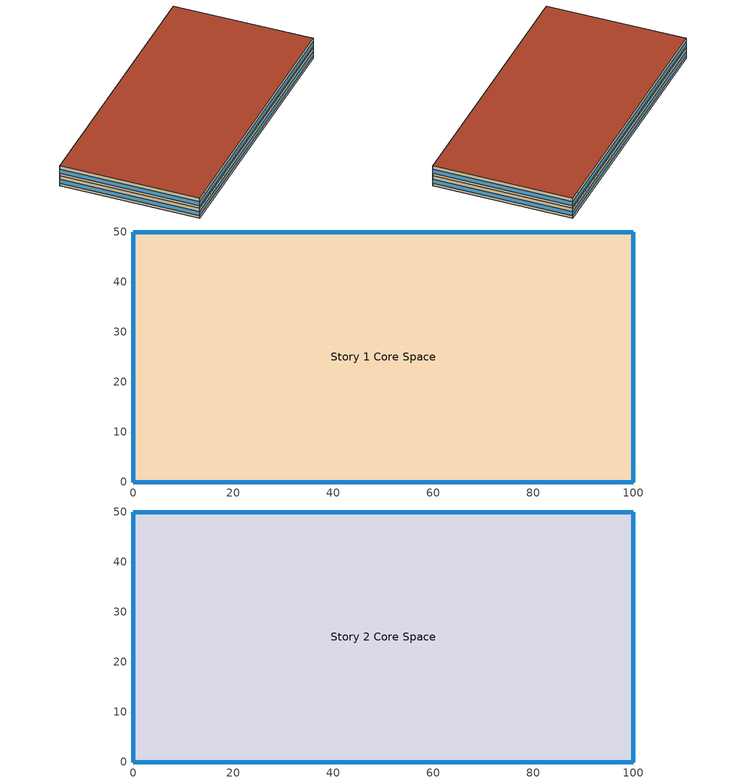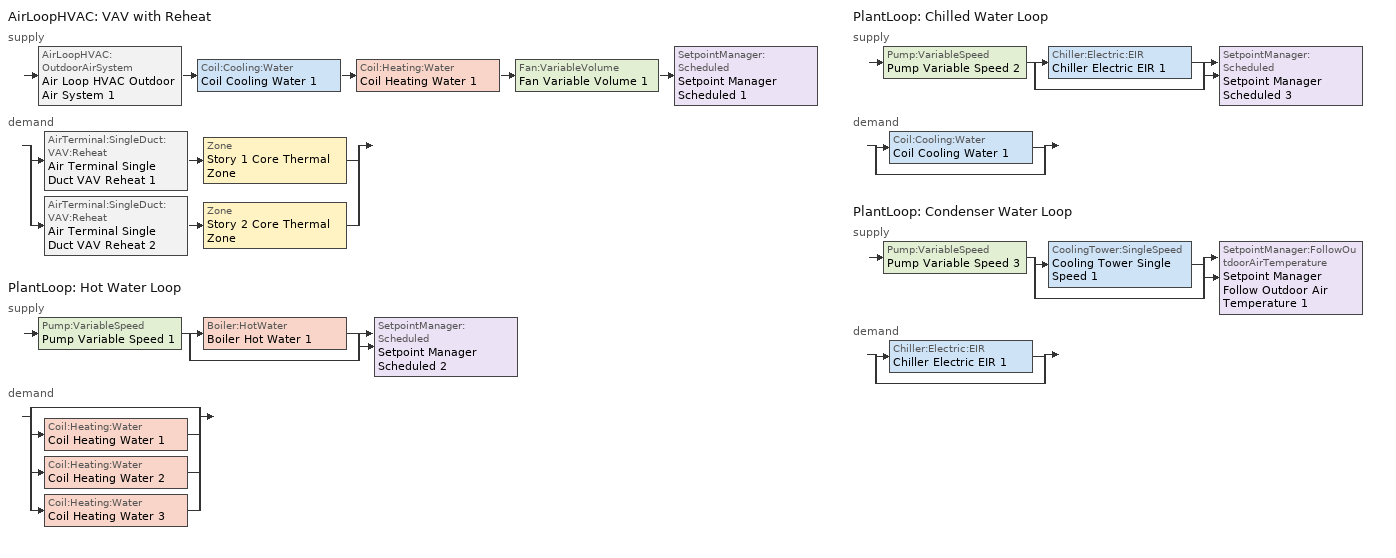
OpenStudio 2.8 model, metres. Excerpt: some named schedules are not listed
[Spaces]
Story 1 Core Space
 floor ground: 0,0 0,50 100,50 100,0 z0
 wall outside: 0,50 0,0 100,0 100,50 0,50 z0:4
 window: 0,49.97 0,0.03 / 0.03,0 99.97,0 / 100,0.03 100,49.97 / 99.97,50 0.03,50 z1:2.6
Story 2 Core Space
 floor to Story 1 Core Space: 0,0 0,50 100,50 100,0 z4
 wall outside: 0,50 0,0 100,0 100,50 0,50 z4:8
 window: 0.03,0 99.97,0 / 100,0.03 100,49.97 / 0,49.97 0,0.03 / 99.97,50 0.03,50 z5:6.6
 roof outside: 100,0 100,50 0,50 0,0 z8
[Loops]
AirLoopHVAC 'VAV with Reheat'
 supply: AirLoopHVAC:OutdoorAirSystem 'Air Loop HVAC Outdoor Air System 1' > Coil:Cooling:Water 'Coil Cooling Water 1' > Coil:Heating:Water 'Coil Heating Water 1' > Fan:VariableVolume 'Fan Variable Volume 1' > SetpointManager:Scheduled 'Setpoint Manager Scheduled 1'
 demand: split
  | AirTerminal:SingleDuct:VAV:Reheat 'Air Terminal Single Duct VAV Reheat 1' > Zone 'Story 1 Core Thermal Zone'
  | AirTerminal:SingleDuct:VAV:Reheat 'Air Terminal Single Duct VAV Reheat 2' > Zone 'Story 2 Core Thermal Zone'
PlantLoop 'Hot Water Loop'
 supply: Pump:VariableSpeed 'Pump Variable Speed 1' > split
  | Boiler:HotWater 'Boiler Hot Water 1'
  | bypass
  join > SetpointManager:Scheduled 'Setpoint Manager Scheduled 2'
 demand: split
  | bypass
  | Coil:Heating:Water 'Coil Heating Water 1'
  | Coil:Heating:Water 'Coil Heating Water 2'
  | Coil:Heating:Water 'Coil Heating Water 3'
PlantLoop 'Chilled Water Loop'
 supply: Pump:VariableSpeed 'Pump Variable Speed 2' > split
  | Chiller:Electric:EIR 'Chiller Electric EIR 1'
  | bypass
  join > SetpointManager:Scheduled 'Setpoint Manager Scheduled 3'
 demand: split
  | Coil:Cooling:Water 'Coil Cooling Water 1'
  | bypass
PlantLoop 'Condenser Water Loop'
 supply: Pump:VariableSpeed 'Pump Variable Speed 3' > split
  | CoolingTower:SingleSpeed 'Cooling Tower Single Speed 1'
  | bypass
  join > SetpointManager:FollowOutdoorAirTemperature 'Setpoint Manager Follow Outdoor Air Temperature 1'
 demand: split
  | Chiller:Electric:EIR 'Chiller Electric EIR 1'
  | bypass
[Building]
Building 1: Space Type=Baseline Model Space Type; Default Construction Set=ASHRAE_189.1-2009_ClimateZone 4-5 (mdoff)_ConstSet
[SizingPeriod:DesignDay] Barometric Pressure {Pa}=98934; Sky Clearness=0; Rain Indicator=0; Snow Indicator=0; Day of Month=21; Daylight Saving Time Indicator=0; Humidity Indicating Type=Wetbulb; Dry-Bulb Temperature Range Modifier Type=DefaultMultipliers
Name | Maximum Dry-Bulb Temperature {C} | Daily Dry-Bulb Temperature Range {deltaC} | Humidity Indicating Conditions at Maximum Dry-Bulb | Wind Speed {m/s} | Wind Direction {deg} | Month | Day Type | Solar Model Indicator | ASHRAE Taub | ASHRAE Taud
Chicago Ohare Intl Ap Ann Htg 99.6% Condns DB | -20 | 0 | -20 | 4.9 | 270 | 1 | WinterDesignDay | ASHRAEClearSky
Chicago Ohare Intl Ap Ann Clg .4% Condns DB=>MWB | 33.3 | 10.5 | 23.7 | 5.2 | 230 | 7 | SummerDesignDay | ASHRAETau | 0.455 | 2.05
[DefaultConstructionSet]
ASHRAE_189.1-2009_ClimateZone 4-5 (mdoff)_ConstSet: Default Exterior Surface Constructions=ASHRAE_189.1-2009_ClimateZone 4-5 (mdoff)_Exterior_DefSurfCons; Default Interior Surface Constructions=000_Interior_DefSurfCons; Default Ground Contact Surface Constructions=000_Ground_DefSurfCons; Default Exterior SubSurface Constructions=ASHRAE_189.1-2009_ClimateZone 4-5 (mdoff)_Exterior_DefSubCons; Default Interior SubSurface Constructions=000_Interior_DefSubCons; Interior Partition Construction=000_Interior Partition
[DefaultSurfaceConstructions]
Name | Floor Construction | Wall Construction | Roof Ceiling Construction
ASHRAE_189.1-2009_ClimateZone 4-5 (mdoff)_Exterior_DefSurfCons | 000_ExtSlabCarpet_4in_ClimateZone 1-8 | ASHRAE_189.1-2009_ExtWall_SteelFrame_ClimateZone 4-8 | ASHRAE_189.1-2009_ExtRoof_IEAD_ClimateZone 2-5
000_Interior_DefSurfCons | 000_Interior Floor | 000_Interior Wall | 000_Interior Ceiling
000_Ground_DefSurfCons | 000_ExtSlabCarpet_4in_ClimateZone 1-8 | 000_ExtSlabCarpet_4in_ClimateZone 1-8 | 000_ExtSlabCarpet_4in_ClimateZone 1-8
[DefaultSubSurfaceConstructions] Glass Door Construction=000_Exterior Window; Skylight Construction=000_Exterior Window; Tubular Daylight Dome Construction=000_Interior Window; Tubular Daylight Diffuser Construction=000_Interior Window
Name | Fixed Window Construction | Operable Window Construction | Door Construction
ASHRAE_189.1-2009_ClimateZone 4-5 (mdoff)_Exterior_DefSubCons | ASHRAE_189.1-2009_ExtWindow_ClimateZone 4-5 | ASHRAE_189.1-2009_ExtWindow_ClimateZone 4-5 | 000_Exterior Door
000_Interior_DefSubCons | 000_Interior Window | 000_Interior Window | 000_Interior Door
[Construction]
000_Interior Partition; 000_Interior Door: 000_G05 25mm wood
000_ExtSlabCarpet_4in_ClimateZone 1-8: MAT-CC05 4 HW CONCRETE, CP02 CARPET PAD
ASHRAE_189.1-2009_ExtWall_SteelFrame_ClimateZone 4-8: MAT-SHEATH, Wall Insulation [39], 1/2IN Gypsum
ASHRAE_189.1-2009_ExtRoof_IEAD_ClimateZone 2-5: Roof Membrane, Roof Insulation [21], Metal Decking
000_Interior Floor: 000_F16 Acoustic tile, 000_F05 Ceiling air space resistance, 000_M11 100mm lightweight concrete
000_Interior Wall: 000_G01a 19mm gypsum board, 000_F04 Wall air space resistance, 000_G01a 19mm gypsum board
000_Interior Ceiling: 000_M11 100mm lightweight concrete, 000_F05 Ceiling air space resistance, 000_F16 Acoustic tile
ASHRAE_189.1-2009_ExtWindow_ClimateZone 4-5: Theoretical Glass [207]
000_Exterior Door: 000_F08 Metal surface, 000_I01 25mm insulation board
000_Exterior Window: 000_Clear 3mm, 000_Air 13mm, 000_Clear 3mm
000_Interior Window: 000_Clear 3mm
[Material]
Name | Roughness | Thickness | Conductivity | Density | Specific Heat | Thermal Absorptance | Solar Absorptance | Visible Absorptance
000_G05 25mm wood | MediumSmooth | 0.0254 | 0.15 | 608 | 1630
MAT-CC05 4 HW CONCRETE | Rough | 0.1016 | 1.311 | 2240 | 836.8 | 0.9 | 0.7 | 0.7
Wall Insulation [39] | MediumRough | 0.1184 | 0.045 | 265 | 836.8 | 0.9 | 0.7 | 0.7
1/2IN Gypsum | Smooth | 0.0127 | 0.16 | 784.9 | 830 | 0.9 | 0.92 | 0.92
Roof Membrane | VeryRough | 0.0095 | 0.16 | 1121.29 | 1460 | 0.9 | 0.7 | 0.7
Roof Insulation [21] | MediumRough | 0.2105 | 0.049 | 265 | 836.8 | 0.9 | 0.7 | 0.7
Metal Decking | MediumSmooth | 0.0015 | 45.006 | 7680 | 418.4 | 0.9 | 0.7 | 0.3
000_F16 Acoustic tile | MediumSmooth | 0.0191 | 0.06 | 368 | 590
000_M11 100mm lightweight concrete | MediumRough | 0.1016 | 0.53 | 1280 | 840
000_G01a 19mm gypsum board | MediumSmooth | 0.019 | 0.16 | 800 | 1090
000_F08 Metal surface | Smooth | 0.0008 | 45.28 | 7824 | 500
000_I01 25mm insulation board | MediumRough | 0.0254 | 0.03 | 43 | 1210
[Material:NoMass] Thermal Absorptance=0.9; Solar Absorptance=0.7
Name | Roughness | Thermal Resistance | Visible Absorptance
CP02 CARPET PAD | VeryRough | 0.2165 | 0.8
MAT-SHEATH | Rough | 0.3626 | 0.7
[Material:AirGap]
Name | Thermal Resistance
000_F05 Ceiling air space resistance | 0.18
000_F04 Wall air space resistance | 0.15
[WindowMaterial:Glazing] Optical Data Type=SpectralAverage; Thickness=0.003; Infrared Transmittance at Normal Incidence=0
Name | Solar Transmittance at Normal Incidence | Front Side Solar Reflectance at Normal Incidence | Back Side Solar Reflectance at Normal Incidence | Visible Transmittance at Normal Incidence | Front Side Visible Reflectance at Normal Incidence | Back Side Visible Reflectance at Normal Incidence | Front Side Infrared Hemispherical Emissivity | Back Side Infrared Hemispherical Emissivity | Conductivity | Dirt Correction Factor for Solar and Visible Transmittance | Solar Diffusing
Theoretical Glass [207] | 0.3311 | 0.6189 | 0.6189 | 0.44 | 0.51 | 0.51 | 0.9 | 0.9 | 0.0133 | 1 | No
000_Clear 3mm | 0.837 | 0.075 | 0.075 | 0.898 | 0.081 | 0.081 | 0.84 | 0.84 | 0.9
[WindowMaterial:Gas]
000_Air 13mm: Gas Type=Air; Thickness=0.0127
[BuildingStory] Nominal Floor to Floor Height {m}=4
Name | Nominal Z Coordinate {m}
Story 1 | 0
Story 2 | 4
[Space]
Name | Building Story | Thermal Zone
Story 1 Core Space | Story 1 | Story 1 Core Thermal Zone
Story 2 Core Space | Story 2 | Story 2 Core Thermal Zone
[ThermalZone] Use Ideal Air Loads=No
Name | Thermostat
Story 1 Core Thermal Zone | Thermostat Setpoint Dual Setpoint 1
Story 2 Core Thermal Zone | Thermostat Setpoint Dual Setpoint 2
[Sizing:Zone] Zone Cooling Design Supply Air Temperature Input Method=SupplyAirTemperature; Zone Cooling Design Supply Air Temperature {C}=14; Zone Cooling Design Supply Air Temperature Difference {deltaC}=11.11; Zone Heating Design Supply Air Temperature Input Method=SupplyAirTemperature; Zone Heating Design Supply Air Temperature {C}=40; Zone Heating Design Supply Air Temperature Difference {deltaC}=11.11; Zone Cooling Design Supply Air Humidity Ratio {kg-H2O/kg-air}=0.0085; Zone Heating Design Supply Air Humidity Ratio {kg-H2O/kg-air}=0.008; Cooling Design Air Flow Method=DesignDay; Heating Design Air Flow Method=DesignDay; Account for Dedicated Outdoor Air System=No; Dedicated Outdoor Air System Control Strategy=NeutralSupplyAir; Dedicated Outdoor Air Low Setpoint Temperature for Design {C}=autosize; Dedicated Outdoor Air High Setpoint Temperature for Design {C}=autosize
Story 1 Core Thermal Zone; Story 2 Core Thermal Zone
[Zone equipment]
Story 1 Core Thermal Zone: Air Terminal Single Duct VAV Reheat 1
Story 2 Core Thermal Zone: Air Terminal Single Duct VAV Reheat 2
[ThermostatSetpoint:DualSetpoint] Heating Setpoint Temperature Schedule=Heating Sch; Cooling Setpoint Temperature Schedule=Cooling Sch
Thermostat Setpoint Dual Setpoint 1; Thermostat Setpoint Dual Setpoint 2
[SpaceType]
Baseline Model Space Type: Default Schedule Set=Baseline Model Schedule Set; Design Specification Outdoor Air Object=Baseline Model OA
[DefaultScheduleSet]
Baseline Model Schedule Set: Number of People Schedule=Baseline Model People Lights and Equipment Schedule; People Activity Level Schedule=Baseline Model People Activity Schedule; Lighting Schedule=Baseline Model People Lights and Equipment Schedule; Electric Equipment Schedule=Baseline Model People Lights and Equipment Schedule; Infiltration Schedule=Baseline Model Infiltration Schedule
[DesignSpecification:OutdoorAir]
Baseline Model OA: Outdoor Air Method=Sum; Outdoor Air Flow per Person {m3/s-person}=0.00943895
[SpaceInfiltration:DesignFlowRate]
Baseline Model Infiltration: Space or SpaceType=Baseline Model Space Type; Design Flow Rate Calculation Method=Flow/ExteriorArea; Flow per Exterior Surface Area {m3/s-m2}=0.0003048
[People:Definition]
Baseline Model People Definition: Number of People Calculation Method=People/Area; People per Space Floor Area {person/m2}=0.0538196; Fraction Radiant=0.3
[People]
Baseline Model People: People Definition=Baseline Model People Definition; Space or SpaceType=Baseline Model Space Type; Multiplier=1
[Lights:Definition]
Baseline Model Lights Definition: Design Level Calculation Method=Watts/Area; Watts per Space Floor Area {W/m2}=10.7639
[Lights]
Baseline Model Lights: Lights Definition=Baseline Model Lights Definition; Space or SpaceType=Baseline Model Space Type; Fraction Replaceable=1
[ElectricEquipment:Definition]
Baseline Model Electric Equipment Definition: Design Level Calculation Method=Watts/Area; Watts per Space Floor Area {W/m2}=10.7639
[ElectricEquipment]
Baseline Model Electric Equipment: Electric Equipment Definition=Baseline Model Electric Equipment Definition; Space or SpaceType=Baseline Model Space Type
[AirLoopHVAC]
VAV with Reheat: Availability Schedule=Always On Discrete; Design Supply Air Flow Rate {m3/s}=AutoSize
[Sizing:System]
VAV with Reheat: Type of Load to Size On=Sensible; Design Outdoor Air Flow Rate {m3/s}=Autosize; Central Heating Maximum System Air Flow Ratio=0.3; Preheat Design Temperature {C}=7; Preheat Design Humidity Ratio {kg-H2O/kg-Air}=0.008; Precool Design Temperature {C}=12.8; Precool Design Humidity Ratio {kg-H2O/kg-Air}=0.008; Central Cooling Design Supply Air Temperature {C}=12.8; Central Heating Design Supply Air Temperature {C}=12.8; Sizing Option=NonCoincident; 100% Outdoor Air in Cooling=Yes; 100% Outdoor Air in Heating=Yes; Central Cooling Design Supply Air Humidity Ratio {kg-H2O/kg-Air}=0.0085; Central Heating Design Supply Air Humidity Ratio {kg-H2O/kg-Air}=0.008; Cooling Design Air Flow Method=DesignDay; Cooling Design Air Flow Rate {m3/s}=0; Heating Design Air Flow Method=DesignDay; Heating Design Air Flow Rate {m3/s}=0; System Outdoor Air Method=ZoneSum; Zone Maximum Outdoor Air Fraction=1; Cooling Supply Air Flow Rate Per Floor Area {m3/s-m2}=0.00996765; Cooling Fraction of Autosized Cooling Supply Air Flow Rate=1; Cooling Supply Air Flow Rate Per Unit Cooling Capacity {m3/s-W}=3.94755e-05; Heating Supply Air Flow Rate Per Floor Area {m3/s-m2}=0.00996765; Heating Fraction of Autosized Heating Supply Air Flow Rate=1; Heating Fraction of Autosized Cooling Supply Air Flow Rate=1; Heating Supply Air Flow Rate Per Unit Heating Capacity {m3/s-W}=3.15882e-05; Cooling Design Capacity Method=CoolingDesignCapacity; Cooling Design Capacity {W}=autosize; Cooling Design Capacity Per Floor Area {W/m2}=234.7; Fraction of Autosized Cooling Design Capacity=1; Heating Design Capacity Method=HeatingDesignCapacity; Heating Design Capacity {W}=autosize; Heating Design Capacity Per Floor Area {W/m2}=157; Fraction of Autosized Heating Design Capacity=1; Central Cooling Capacity Control Method=OnOff
[Fan:VariableVolume]
Fan Variable Volume 1: Availability Schedule=Always On Discrete; Fan Total Efficiency=0.6045; Pressure Rise {Pa}=500; Maximum Flow Rate {m3/s}=Autosize; Fan Power Minimum Flow Rate Input Method=FixedFlowRate; Fan Power Minimum Flow Fraction=0; Fan Power Minimum Air Flow Rate {m3/s}=0; Motor Efficiency=0.93; Motor In Airstream Fraction=1; Fan Power Coefficient 1=0.0407599; Fan Power Coefficient 2=0.088045; Fan Power Coefficient 3=-0.0729261; Fan Power Coefficient 4=0.94374; Fan Power Coefficient 5=0
[Coil:Heating:Water] Availability Schedule=Always On Discrete
Coil Heating Water 1; Coil Heating Water 2; Coil Heating Water 3
[Coil:Cooling:Water]
Coil Cooling Water 1: Availability Schedule=Always On Discrete
[SetpointManager:Scheduled] Control Variable=Temperature
Name | Schedule
Setpoint Manager Scheduled 1 | Deck_Temperature
Setpoint Manager Scheduled 2 | Hot_Water_Temperature
Setpoint Manager Scheduled 3 | Chilled_Water_Temperature
[Controller:OutdoorAir]
Controller Outdoor Air 1: Minimum Outdoor Air Flow Rate {m3/s}=0; Maximum Outdoor Air Flow Rate {m3/s}=Autosize; Economizer Control Type=NoEconomizer; Economizer Control Action Type=ModulateFlow; Economizer Maximum Limit Dry-Bulb Temperature {C}=28; Economizer Maximum Limit Enthalpy {J/kg}=64000; Economizer Minimum Limit Dry-Bulb Temperature {C}=-100; Lockout Type=NoLockout; Minimum Limit Type=FixedMinimum; Controller Mechanical Ventilation=Controller Mechanical Ventilation 1; High Humidity Control=No; Heat Recovery Bypass Control Type=BypassWhenWithinEconomizerLimits
[Controller:MechanicalVentilation]
Controller Mechanical Ventilation 1: Availability Schedule=Always On Discrete; System Outdoor Air Method=ZoneSum
[AirLoopHVAC:OutdoorAirSystem]
Air Loop HVAC Outdoor Air System 1: Controller=Controller Outdoor Air 1
[PlantLoop] Glycol Concentration=0; Plant Loop Volume {m3}=Autocalculate; Load Distribution Scheme=Optimal
Name | Fluid Type
Hot Water Loop | Water
Chilled Water Loop; Condenser Water Loop
[Sizing:Plant] Sizing Option=NonCoincident; Zone Timesteps in Averaging Window=1; Coincident Sizing Factor Mode=None
Name | Loop Type | Design Loop Exit Temperature {C} | Loop Design Temperature Difference {deltaC}
Hot Water Loop | Heating | 82 | 11
Chilled Water Loop | Cooling | 7.22 | 6.67
Condenser Water Loop | Condenser | 29.4 | 5.6
[Pump:VariableSpeed] Pump Control Type=Intermittent; Skin Loss Radiative Fraction=0.5; Design Power Sizing Method=PowerPerFlowPerPressure; Design Electric Power per Unit Flow Rate {W/(m3/s)}=348701.1; Design Shaft Power per Unit Flow Rate per Unit Head {W-s/m3-Pa}=1.28205; Design Minimum Flow Rate Fraction=0
Pump Variable Speed 1; Pump Variable Speed 2; Pump Variable Speed 3
[Boiler:HotWater]
Boiler Hot Water 1: Efficiency Curve Temperature Evaluation Variable=LeavingBoiler; Normalized Boiler Efficiency Curve=Boiler Efficiency; Water Outlet Upper Temperature Limit {C}=99; Boiler Flow Mode=ConstantFlow; Parasitic Electric Load {W}=0; Sizing Factor=1
[Controller:WaterCoil] Minimum Actuated Flow {m3/s}=0
Name | Water Coil | Action
Controller Water Coil 1 | Coil Heating Water 1 | Normal
Controller Water Coil 2 | Coil Cooling Water 1 | Reverse
[Chiller:Electric:EIR]
Chiller Electric EIR 1: Reference Capacity {W}=Autosize; Reference COP {W/W}=5.5; Cooling Capacity Function of Temperature Curve=Curve Biquadratic 1; Electric Input to Cooling Output Ratio Function of Temperature Curve=Curve Biquadratic 2; Electric Input to Cooling Output Ratio Function of Part Load Ratio Curve=Curve Quadratic 1; Condenser Type=WaterCooled; Design Heat Recovery Water Flow Rate {m3/s}=0; Sizing Factor=1; Basin Heater Capacity {W/K}=0; Basin Heater Setpoint Temperature {C}=10
[AirTerminal:SingleDuct:VAV:Reheat] Availability Schedule=Always On Discrete; Maximum Air Flow Rate {m3/s}=AutoSize; Zone Minimum Air Flow Input Method=Constant; Constant Minimum Air Flow Fraction=0.3; Fixed Minimum Air Flow Rate {m3/s}=0; Maximum Hot Water or Steam Flow Rate {m3/s}=AutoSize; Minimum Hot Water or Steam Flow Rate {m3/s}=0; Convergence Tolerance=0.001; Damper Heating Action=Normal; Maximum Flow per Zone Floor Area During Reheat {m3/s-m2}=AutoSize; Maximum Flow Fraction During Reheat=AutoSize; Maximum Reheat Air Temperature {C}=35; Control For Outdoor Air=No
Name | Reheat Coil
Air Terminal Single Duct VAV Reheat 1 | Coil Heating Water 2
Air Terminal Single Duct VAV Reheat 2 | Coil Heating Water 3
[CoolingTower:SingleSpeed]
Cooling Tower Single Speed 1: Design Water Flow Rate {m3/s}=autosize; Design Air Flow Rate {m3/s}=autosize; Fan Power at Design Air Flow Rate {W}=autosize; U-Factor Times Area Value at Design Air Flow Rate {W/K}=autosize; Air Flow Rate in Free Convection Regime {m3/s}=autosize; U-Factor Times Area Value at Free Convection Air Flow Rate {W/K}=autosize; Performance Input Method=UFactorTimesAreaAndDesignWaterFlowRate; Free Convection Capacity {W}=0; Basin Heater Capacity {W/K}=0; Evaporation Loss Mode=LossFactor; Evaporation Loss Factor {percent/K}=0.2; Drift Loss Percent {percent}=0.008; Blowdown Calculation Mode=ConcentrationRatio; Blowdown Concentration Ratio=3; Capacity Control=FanCycling; Number of Cells=1; Cell Control=MinimalCell; Cell Minimum  Water Flow Rate Fraction=0.33; Cell Maximum Water Flow Rate Fraction=2.5; Sizing Factor=1; Free Convection Air Flow Rate Sizing Factor=0.1; Free Convection U-Factor Times Area Value Sizing Factor=0.1; Heat Rejection Capacity and Nominal Capacity Sizing Ratio=1.25; Free Convection Nominal Capacity Sizing Factor=0.1; Design Inlet Air Dry-Bulb Temperature {C}=35; Design Inlet Air Wet-Bulb Temperature {C}=25.6; Design Approach Temperature {deltaC}=autosize; Design Range Temperature {deltaC}=autosize
[SetpointManager:FollowOutdoorAirTemperature]
Setpoint Manager Follow Outdoor Air Temperature 1: Control Variable=Temperature; Reference Temperature Type=OutdoorAirWetBulb; Offset Temperature Difference {deltaC}=1.5; Maximum Setpoint Temperature {C}=80; Minimum Setpoint Temperature {C}=6
[ElectricEquipment:ITE:AirCooled:Definition] Watts per Unit {W}=50000; Design Fan Power Input Fraction=0.4; Design Fan Air Flow Rate per Power Input {m3/s-W}=0.0001; Design Entering Air Temperature {C}=22.5
Name | Design Power Input Calculation Method | Watts per Zone Floor Area {W/m2} | CPU Power Input Function of Loading and Air Temperature Curve | Air Flow Function of Loading and Air Temperature Curve | Fan Power Input Function of Flow Curve | Air Flow Calculation Method | Supply Temperature Difference {deltaC} | Return Temperature Difference {deltaC}
IT equipment def 1 | Watts/Area | 10 | Curve Biquadratic 3 | Curve Biquadratic 4 | Curve Quadratic 2
IT equipment def 2 | Watts/Unit |  | Curve Biquadratic 5 | Curve Biquadratic 6 | Curve Quadratic 3 | FlowControlWithApproachTemperatures | 5 | 2
[ElectricEquipment:ITE:AirCooled]
Name | Electric Equipment ITE AirCooled Definition | Space or SpaceType | Design Power Input Schedule | Multiplier
Story 1 Core Space IT equipment 1 | IT equipment def 1 | Story 1 Core Space
Story 2 Core Space IT equipment 2 | IT equipment def 2 | Story 2 Core Space | Always On Discrete | 2
[Schedule:Ruleset]
Name | Default Day Schedule | Summer Design Day Schedule | Winter Design Day Schedule
Cooling Sch | Cooling Sch Default
Heating Sch | Heating Sch Default
Baseline Model Infiltration Schedule | Baseline Model Infiltration Schedule Schedule All Days | Baseline Model Infiltration Schedule Summer Design Day | Baseline Model Infiltration Schedule Winter Design Day
Baseline Model People Lights and Equipment Schedule | Baseline Model People Lights and Equipment Schedule Schedule Week Day | Baseline Model People Lights and Equipment Schedule Summer Design Day | Baseline Model People Lights and Equipment Schedule Winter Design Day
Baseline Model People Activity Schedule | Baseline Model People Activity Schedule Default
Deck_Temperature | Deck_Temperature_Default | Deck_Temperature_Summer_Design_Day | Deck_Temperature_Winter_Design_Day
Hot_Water_Temperature | Hot_Water_Temperature_Default | Hot_Water_Temperature_Summer_Design_Day | Hot_Water_Temperature_Winter_Design_Day
Chilled_Water_Temperature | Chilled_Water_Temperature_Default | Chilled_Water_Temperature_Summer_Design_Day | Chilled_Water_Temperature_Winter_Design_Day
[Schedule:Day]
Cooling Sch Default: 24, 0, 28
Heating Sch Default: 24, 0, 15
Baseline Model Infiltration Schedule Schedule All Days: 6, 0, 1, 22, 0, 0.25, 24, 0, 1
Baseline Model Infiltration Schedule Winter Design Day; Baseline Model Infiltration Schedule Summer Design Day; Baseline Model People Lights and Equipment Schedule Summer Design Day: 24, 0, 1
Baseline Model People Lights and Equipment Schedule Schedule Week Day: 6, 0, 0, 7, 0, 0.1, 8, 0, 0.2, 12, 0, 0.95, 13, 0, 0.5, 17, 0, 0.95, 18, 0, 0.7, 20, 0, 0.4, 22, 0, 0.1, 24, 0, 0.05
Baseline Model People Lights and Equipment Schedule Winter Design Day: 24, 0, 0
Baseline Model People Activity Schedule Default: 24, 0, 120
Deck_Temperature_Default; Deck_Temperature_Summer_Design_Day; Deck_Temperature_Winter_Design_Day: 24, 0, 12.8
Hot_Water_Temperature_Default; Hot_Water_Temperature_Summer_Design_Day; Hot_Water_Temperature_Winter_Design_Day: 24, 0, 67
Chilled_Water_Temperature_Default; Chilled_Water_Temperature_Summer_Design_Day: 24, 0, 6.7
[Schedule:Rule] Schedule Ruleset=Baseline Model People Lights and Equipment Schedule
Name | Rule Order | Day Schedule | Apply Saturday | Apply Sunday
Baseline Model People Lights and Equipment Schedule Saturday Rule | 1 | Baseline Model People Lights and Equipment Schedule Saturday | Yes
Baseline Model People Lights and Equipment Schedule Sunday Rule | 0 | Baseline Model People Lights and Equipment Schedule Schedule Sunday |  | Yes
[Schedule:Constant]
Always On Discrete: Value=1
[Curve:Biquadratic]
Name | Coefficient1 Constant | Coefficient2 x | Coefficient3 x**2 | Coefficient4 y | Coefficient5 y**2 | Coefficient6 x*y | Minimum Value of x | Maximum Value of x | Minimum Value of y | Maximum Value of y | Input Unit Type for X | Input Unit Type for Y | Output Unit Type
Boiler Efficiency | 1 | 0 | 0 | 0 | 0 | 0 | 0 | 1 | 0 | 1 | Dimensionless | Dimensionless | Dimensionless
Curve Biquadratic 1 | 0.258 | 0.0389 | -0.000217 | 0.0469 | -0.000943 | -0.000343 | 5 | 10 | 24 | 35
Curve Biquadratic 2 | 0.934 | -0.0582 | 0.0045 | 0.00243 | 0.000486 | -0.00122 | 5 | 10 | 24 | 35
Curve Biquadratic 3; Curve Biquadratic 5 | -0.035289 | 1 | 0 | 0.0015684 | 0 | 0 | 0 | 1.5 | -10 | 99
Curve Biquadratic 4; Curve Biquadratic 6 | -1.025 | 0.9 | 0 | 0.05 | 0 | 0 | 0 | 1.5 | -10 | 99
[Curve:Quadratic] Minimum Value of x=0
Name | Coefficient1 Constant | Coefficient2 x | Coefficient3 x**2 | Maximum Value of x
Curve Quadratic 1 | 0.222903 | 0.313387 | 0.46371 | 1
Curve Quadratic 2; Curve Quadratic 3 | 0 | 1 | 0 | 99
